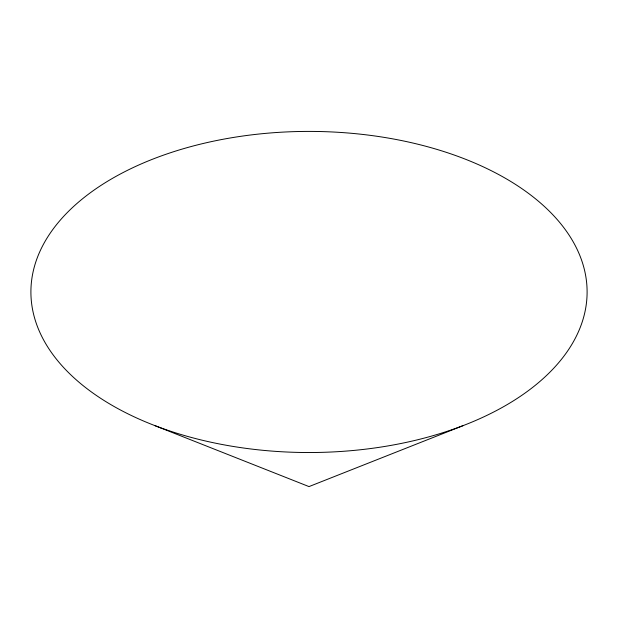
<?xml version="1.0" encoding="UTF-8"?>
<svg xmlns="http://www.w3.org/2000/svg" width="618" height="618" viewBox="0 0 618 618"><rect width="100%" height="100%" fill="white"/><g stroke="black" fill="none" stroke-linecap="round" stroke-linejoin="round"><path stroke-width="0.93" d="M463.508 425.47L309 486.59L154.492 425.47M160.595 427.756A278.108 160.564 0 0 0 586.891 298.27A278.108 160.564 0 0 0 179.514 149.873A278.108 160.564 0 0 0 160.595 427.756"/></g></svg>
